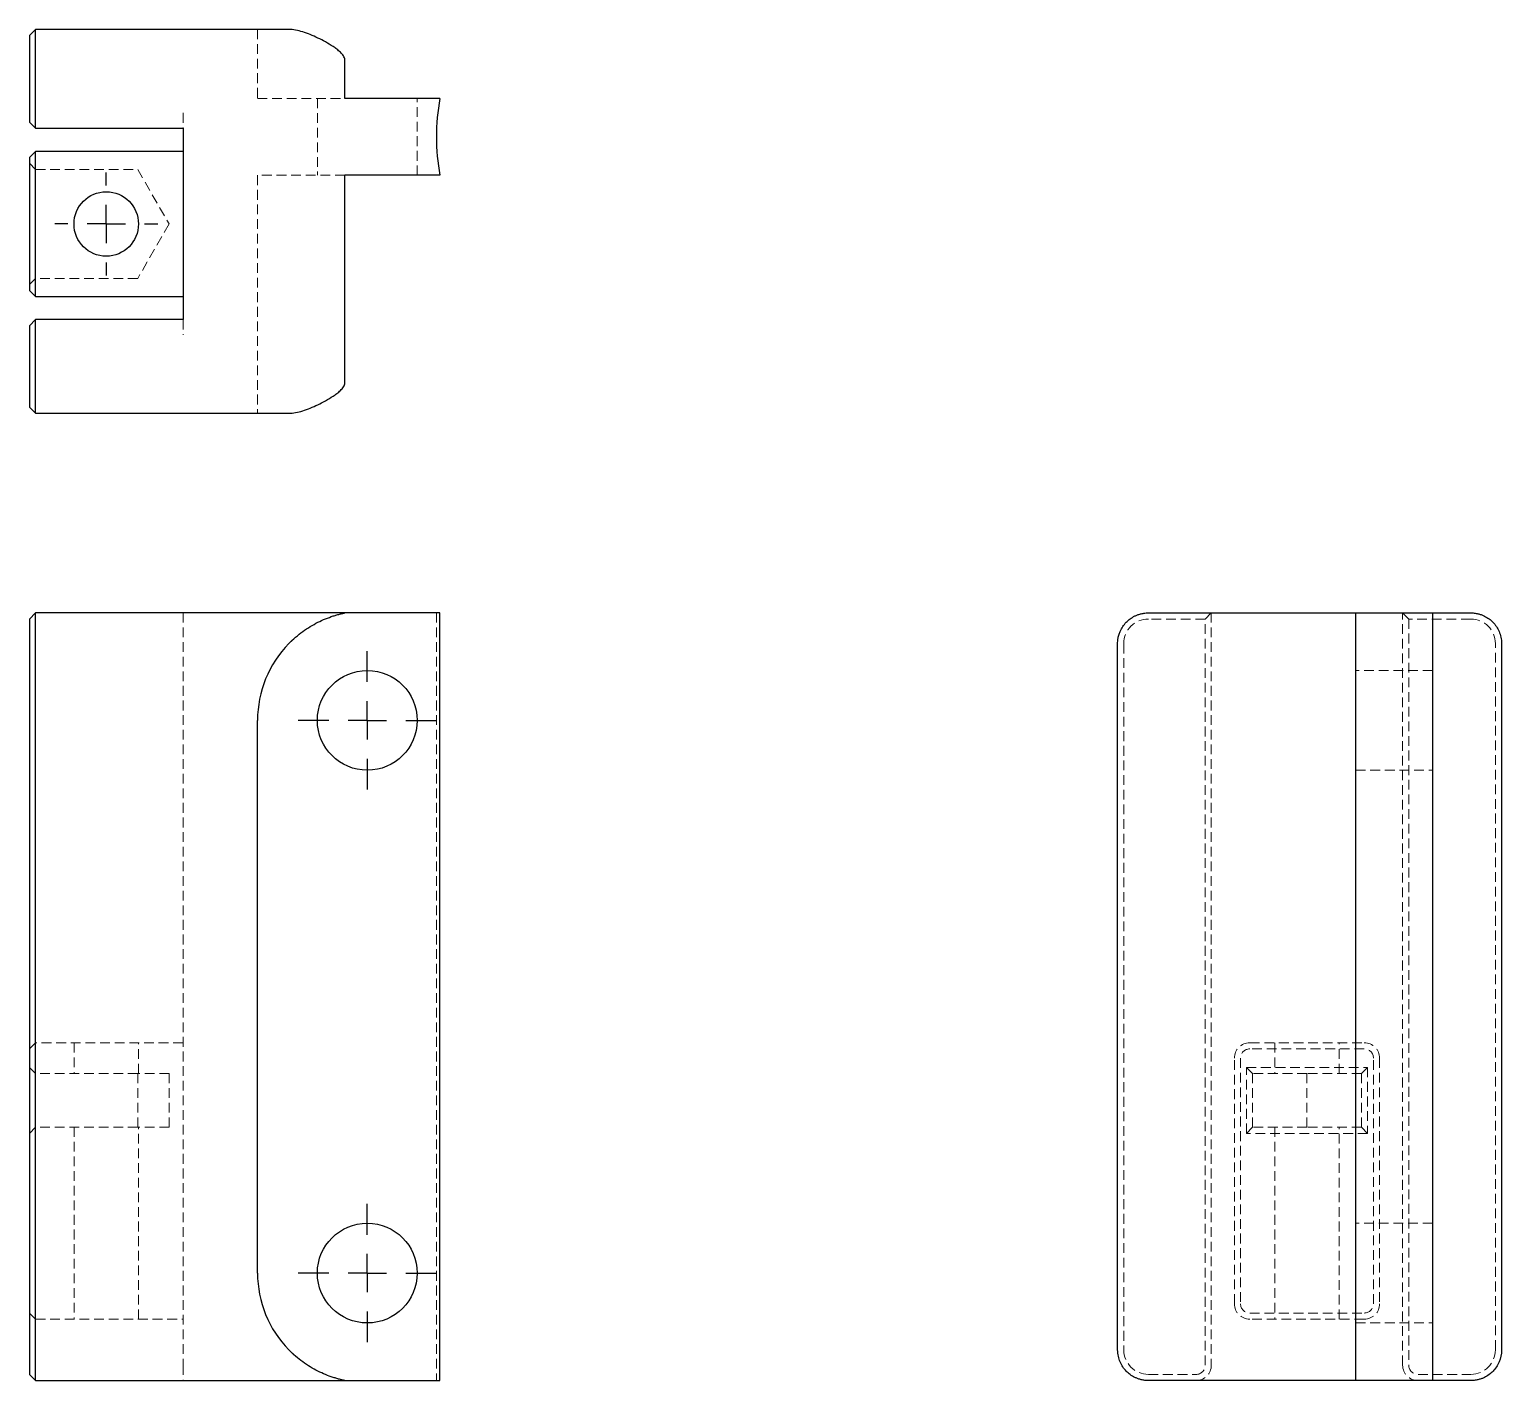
# Model space of a CAD drawing. Header units: millimetres. Extents: x 56 to 248, y 7 to 183.
import ezdxf

# ---------------------------------------------------------------- set-up
doc = ezdxf.new("R2010")
doc.units = ezdxf.units.MM
doc.linetypes.add('HIDDEN', pattern=[1.905, 1.27, -0.635])
doc.layers.add('10', color=7, linetype='Continuous')

# ---------------------------------------------------------------- blocks, each defined once
blk = doc.blocks.new('SW_CENTERMARKSYMBOL_0')
at = {"layer": '10', "color": 0}
for p, q in [((0, 5), (0, 9)), ((0, 0), (0, 2.5)), ((-5, 0), (-9, 0)), ((0, 0), (-2.5, 0)), ((0, 0), (0, -2.5)), ((0, 0), (2.5, 0)), ((5, 0), (9, 0)), ((0, -5), (0, -9))]:
    blk.add_line(p, q, dxfattribs=at)
blk = doc.blocks.new('SW_CENTERMARKSYMBOL_1')
at = {"layer": '10', "color": 0}
for p, q in [((0, 5), (0, 9)), ((0, 0), (0, 2.5)), ((-5, 0), (-9, 0)), ((0, 0), (-2.5, 0)), ((0, 0), (0, -2.5)), ((0, 0), (2.5, 0)), ((5, 0), (9, 0)), ((0, -5), (0, -9))]:
    blk.add_line(p, q, dxfattribs=at)
blk = doc.blocks.new('SW_CENTERMARKSYMBOL_2')
at = {"layer": '10', "color": 0}
for p, q in [((0, 5), (0, 6.7)), ((0, 0), (0, 2.5)), ((-5, 0), (-6.7, 0)), ((0, 0), (-2.5, 0)), ((0, 0), (0, -2.5)), ((0, 0), (2.5, 0)), ((5, 0), (6.7, 0)), ((0, -5), (0, -6.7))]:
    blk.add_line(p, q, dxfattribs=at)

msp = doc.modelspace()

# ---------------------------------------------------------------- linework, layer by layer
at = {"color": 7, "linetype": 'Continuous', "lineweight": 25}
for p, q in [((57.07, 183), (56.27, 182.2)), ((56.27, 182.2), (56.27, 179)), ((90.04, 183), (57.07, 183)), ((57.07, 179), (57.07, 183)), ((56.27, 179), (56.27, 170.92)), ((57.07, 170.12), (57.07, 179)), ((97.35, 174), (97.35, 179)), ((109.73, 174), (97.35, 174)), ((56.27, 170.92), (57.07, 170.12)), ((57.07, 170.12), (76.27, 170.12)), ((76.27, 170.12), (76.27, 145.2)), ((57.07, 167.12), (56.27, 166.32)), ((57.07, 165.12), (57.07, 167.12)), ((76.27, 167.12), (57.07, 167.12)), ((56.27, 166.32), (56.27, 165.12)), ((56.27, 165.12), (56.27, 150.2)), ((57.07, 150.2), (57.07, 165.12)), ((109.73, 164), (97.35, 164)), ((97.35, 137), (97.35, 164)), ((56.27, 150.2), (56.27, 149)), ((57.07, 148.2), (57.07, 150.2)), ((57.07, 148.2), (56.27, 149)), ((57.07, 148.2), (76.27, 148.2)), ((57.07, 145.2), (56.27, 144.4)), ((56.27, 144.4), (56.27, 137)), ((57.07, 137), (57.07, 145.2)), ((76.27, 145.2), (57.07, 145.2)), ((56.27, 137), (56.27, 133.8)), ((57.07, 133), (57.07, 137)), ((57.07, 133), (56.27, 133.8)), ((57.07, 133), (90.04, 133)), ((57.07, 107), (56.27, 106.2)), ((56.27, 106.2), (56.27, 103)), ((97.35, 107), (57.07, 107)), ((57.07, 103), (57.07, 107)), ((109.73, 107), (97.35, 107)), ((109.73, 7), (109.73, 107)), ((202, 107), (229, 107)), ((229, 7), (229, 107)), ((229, 107), (239, 107)), ((239, 107), (239, 7)), ((239, 107), (244, 107)), ((56.27, 103), (56.27, 11)), ((57.07, 11), (57.07, 103)), ((198, 93), (198, 103)), ((248, 103), (248, 93)), ((85.97, 21), (85.97, 93)), ((198, 21), (198, 93)), ((248, 93), (248, 21)), ((198, 11), (198, 21)), ((248, 21), (248, 11)), ((56.27, 11), (56.27, 7.8)), ((57.07, 7), (57.07, 11)), ((57.07, 7), (56.27, 7.8)), ((57.07, 7), (97.35, 7)), ((97.35, 7), (109.73, 7)), ((229, 7), (202, 7)), ((239, 7), (229, 7)), ((244, 7), (239, 7))]:
    msp.add_line(p, q, dxfattribs=at)
at = {"color": 7, "linetype": 'HIDDEN', "lineweight": 18}
for p, q in [((85.97, 183), (85.97, 174)), ((85.97, 174), (97.35, 174)), ((93.77, 174), (93.77, 164)), ((106.77, 164), (106.77, 174)), ((76.27, 172.12), (76.27, 170.12)), ((57.07, 164.76), (56.27, 165.56)), ((57.07, 164.76), (70.37, 164.76)), ((70.37, 164.76), (74.46, 157.66)), ((85.97, 164), (85.97, 133)), ((97.35, 164), (85.97, 164)), ((74.46, 157.66), (70.37, 150.56)), ((56.27, 149.76), (57.07, 150.56)), ((70.37, 150.56), (57.07, 150.56)), ((76.27, 145.2), (76.27, 143.2)), ((76.27, 107), (76.27, 9)), ((109.27, 107), (109.27, 7)), ((209.4, 106.2), (202, 106.2)), ((210.2, 107), (209.4, 106.2)), ((209.4, 9), (209.4, 106.2)), ((210.2, 107), (210.2, 9)), ((235.12, 9), (235.12, 107)), ((235.92, 106.2), (235.12, 107)), ((235.92, 106.2), (235.92, 9)), ((244, 106.2), (235.92, 106.2)), ((90.04, 103), (90.55, 103.49)), ((198.8, 103), (198.8, 11)), ((247.2, 11), (247.2, 103)), ((239, 99.5), (229, 99.5)), ((229, 86.5), (239, 86.5)), ((56.27, 50.2), (57.07, 51)), ((76.27, 51), (57.07, 51)), ((62.07, 51), (62.07, 47)), ((70.47, 47), (70.47, 51)), ((215.2, 51), (230.12, 51)), ((230.12, 50.2), (215.2, 50.2)), ((218.46, 51), (218.46, 47)), ((226.86, 47), (226.86, 51)), ((213.2, 17), (213.2, 49)), ((214, 49), (214, 17)), ((231.32, 17), (231.32, 49)), ((232.12, 49), (232.12, 17)), ((56.27, 47.8), (57.07, 47)), ((70.37, 47), (57.07, 47)), ((70.37, 47), (70.37, 40)), ((74.46, 47), (70.37, 47)), ((74.46, 47), (74.46, 40)), ((214.76, 47.8), (215.56, 47)), ((214.76, 39.2), (214.76, 47.8)), ((214.76, 47.8), (230.56, 47.8)), ((222.66, 47), (215.56, 47)), ((215.56, 47), (215.56, 40)), ((229.76, 47), (222.66, 47)), ((222.66, 47), (222.66, 40)), ((229.76, 47), (230.56, 47.8)), ((229.76, 47), (229.76, 40)), ((230.56, 47.8), (230.56, 39.2)), ((57.07, 40), (56.27, 39.2)), ((70.37, 40), (57.07, 40)), ((62.07, 40), (62.07, 15)), ((74.46, 40), (70.37, 40)), ((70.47, 15), (70.47, 40)), ((215.56, 40), (214.76, 39.2)), ((230.56, 39.2), (214.76, 39.2)), ((222.66, 40), (215.56, 40)), ((218.46, 40), (218.46, 15)), ((229.76, 40), (222.66, 40)), ((226.86, 15), (226.86, 40)), ((230.56, 39.2), (229.76, 40)), ((239, 27.5), (229, 27.5)), ((57.07, 15), (56.27, 15.8)), ((215.2, 15.8), (230.12, 15.8)), ((57.07, 15), (76.27, 15)), ((230.12, 15), (215.2, 15)), ((229, 14.5), (239, 14.5)), ((76.27, 9), (76.27, 7)), ((202, 7.8), (208.2, 7.8)), ((237.12, 7.8), (244, 7.8))]:
    msp.add_line(p, q, dxfattribs=at)
at = {"color": 7, "linetype": 'HIDDEN', "lineweight": 18, "flags": 128}
msp.add_lwpolyline([(90.89, 10.2), (90.87, 10.22), (90.04, 11)], dxfattribs=at)
at = {"color": 7, "linetype": 'Continuous', "lineweight": 25}
for centre, radius in [((66.27, 157.66), 4.2), ((100.27, 93), 6.5), ((100.27, 21), 6.5)]:
    msp.add_circle(centre, radius, dxfattribs=at)
for centre, radius, start, end in [((136.27, 169), 27, 169.3281, 190.6719), ((100.27, 93), 14.3, 135.6291, 180), ((100.27, 21), 14.3, 180, 224.3709)]:
    msp.add_arc(centre, radius, start, end, dxfattribs=at)
at = {"color": 7, "linetype": 'HIDDEN', "lineweight": 18}
for centre, radius, start, end in [((202, 103), 3.2, 90, 180), ((244, 103), 3.2, 0, 90), ((215.2, 49), 2, 90, 180), ((215.2, 49), 1.2, 90, 180), ((230.12, 49), 2, 0, 90), ((230.12, 49), 1.2, 0, 90), ((215.2, 17), 2, 180, 270), ((215.2, 17), 1.2, 180, 270), ((230.12, 17), 2, 270, 0), ((230.12, 17), 1.2, 270, 0), ((202, 11), 3.2, 180, 270), ((244, 11), 3.2, 270, 0), ((208.2, 9), 2, 270, 0), ((208.2, 9), 1.2, 270, 0), ((237.12, 9), 2, 180, 270), ((237.12, 9), 1.2, 180, 270)]:
    msp.add_arc(centre, radius, start, end, dxfattribs=at)
at = {"color": 7, "linetype": 'Continuous', "lineweight": 25}
for points, knots in [([(97.35, 179), (97.35, 179.21), (97.27, 179.4), (97.1, 179.66), (97.04, 179.74), (96.91, 179.89), (96.84, 179.96), (96.62, 180.17), (96.46, 180.3), (96.15, 180.54), (95.98, 180.65), (95.49, 180.98), (95.16, 181.18), (94.5, 181.55), (94.17, 181.72), (93.5, 182.04), (93.17, 182.19), (92.51, 182.46), (92.19, 182.58), (91.55, 182.77), (91.24, 182.85), (90.63, 182.97), (90.33, 183), (90.04, 183)], [0, 0, 0, 0, 0.0625, 0.0625, 0.09375, 0.09375, 0.125, 0.125, 0.1875, 0.1875, 0.25, 0.25, 0.375, 0.375, 0.5, 0.5, 0.625, 0.625, 0.75, 0.75, 0.875, 0.875, 1, 1, 1, 1]), ([(90.04, 133), (90.62, 133), (91.23, 133.12), (92.19, 133.42), (92.51, 133.54), (93.17, 133.81), (93.5, 133.95), (94.16, 134.27), (94.49, 134.45), (95.16, 134.82), (95.5, 135.02), (95.99, 135.35), (96.15, 135.46), (96.47, 135.7), (96.62, 135.83), (96.91, 136.11), (97.05, 136.26), (97.22, 136.51), (97.26, 136.6), (97.33, 136.79), (97.35, 136.9), (97.35, 137)], [0, 0, 0, 0, 0.25, 0.25, 0.375, 0.375, 0.5, 0.5, 0.625, 0.625, 0.75, 0.75, 0.8125, 0.8125, 0.875, 0.875, 0.9375, 0.9375, 0.96875, 0.96875, 1, 1, 1, 1]), ([(90.04, 103), (90.62, 103.59), (91.23, 104.11), (92.19, 104.81), (92.51, 105.02), (93.17, 105.42), (93.5, 105.6), (94.16, 105.94), (94.49, 106.09), (95.16, 106.36), (95.5, 106.48), (95.99, 106.65), (96.15, 106.7), (96.47, 106.79), (96.62, 106.83), (96.91, 106.9), (97.05, 106.93), (97.22, 106.97), (97.26, 106.98), (97.33, 107), (97.35, 107), (97.35, 107)], [0, 0, 0, 0, 0.25, 0.25, 0.375, 0.375, 0.5, 0.5, 0.625, 0.625, 0.75, 0.75, 0.8125, 0.8125, 0.875, 0.875, 0.9375, 0.9375, 0.96875, 0.96875, 1, 1, 1, 1]), ([(198, 103), (198, 103.59), (198.12, 104.11), (198.42, 104.81), (198.54, 105.02), (198.81, 105.42), (198.95, 105.6), (199.27, 105.94), (199.45, 106.09), (199.82, 106.36), (200.02, 106.48), (200.35, 106.65), (200.46, 106.7), (200.7, 106.79), (200.83, 106.83), (201.11, 106.9), (201.26, 106.93), (201.51, 106.97), (201.6, 106.98), (201.79, 107), (201.9, 107), (202, 107)], [0, 0, 0, 0, 0.25, 0.25, 0.375, 0.375, 0.5, 0.5, 0.625, 0.625, 0.75, 0.75, 0.8125, 0.8125, 0.875, 0.875, 0.9375, 0.9375, 0.96875, 0.96875, 1, 1, 1, 1]), ([(244, 107), (244.21, 107), (244.4, 106.98), (244.66, 106.95), (244.74, 106.93), (244.89, 106.9), (244.96, 106.88), (245.17, 106.83), (245.3, 106.79), (245.54, 106.69), (245.65, 106.64), (245.98, 106.48), (246.18, 106.36), (246.55, 106.09), (246.72, 105.94), (247.04, 105.61), (247.19, 105.42), (247.46, 105.02), (247.58, 104.81), (247.77, 104.35), (247.85, 104.1), (247.97, 103.57), (248, 103.29), (248, 103)], [0, 0, 0, 0, 0.0625, 0.0625, 0.09375, 0.09375, 0.125, 0.125, 0.1875, 0.1875, 0.25, 0.25, 0.375, 0.375, 0.5, 0.5, 0.625, 0.625, 0.75, 0.75, 0.875, 0.875, 1, 1, 1, 1]), ([(97.35, 7), (97.35, 7), (97.27, 7.02), (97.1, 7.05), (97.04, 7.07), (96.91, 7.1), (96.84, 7.12), (96.62, 7.17), (96.46, 7.21), (96.15, 7.31), (95.98, 7.36), (95.49, 7.52), (95.16, 7.64), (94.5, 7.91), (94.17, 8.06), (93.5, 8.39), (93.17, 8.58), (92.51, 8.98), (92.19, 9.19), (91.55, 9.65), (91.24, 9.9), (90.63, 10.43), (90.33, 10.71), (90.04, 11)], [0, 0, 0, 0, 0.0625, 0.0625, 0.09375, 0.09375, 0.125, 0.125, 0.1875, 0.1875, 0.25, 0.25, 0.375, 0.375, 0.5, 0.5, 0.625, 0.625, 0.75, 0.75, 0.875, 0.875, 1, 1, 1, 1]), ([(202, 7), (201.79, 7), (201.6, 7.02), (201.34, 7.05), (201.26, 7.07), (201.11, 7.1), (201.04, 7.12), (200.83, 7.17), (200.7, 7.21), (200.46, 7.31), (200.35, 7.36), (200.02, 7.52), (199.82, 7.64), (199.45, 7.91), (199.28, 8.06), (198.96, 8.39), (198.81, 8.58), (198.54, 8.98), (198.42, 9.19), (198.23, 9.65), (198.15, 9.9), (198.03, 10.43), (198, 10.71), (198, 11)], [0, 0, 0, 0, 0.0625, 0.0625, 0.09375, 0.09375, 0.125, 0.125, 0.1875, 0.1875, 0.25, 0.25, 0.375, 0.375, 0.5, 0.5, 0.625, 0.625, 0.75, 0.75, 0.875, 0.875, 1, 1, 1, 1]), ([(248, 11), (248, 10.41), (247.88, 9.89), (247.58, 9.19), (247.46, 8.98), (247.19, 8.58), (247.05, 8.4), (246.73, 8.06), (246.55, 7.91), (246.18, 7.64), (245.98, 7.52), (245.65, 7.35), (245.54, 7.3), (245.3, 7.21), (245.17, 7.17), (244.89, 7.1), (244.74, 7.07), (244.49, 7.03), (244.4, 7.02), (244.21, 7), (244.1, 7), (244, 7)], [0, 0, 0, 0, 0.25, 0.25, 0.375, 0.375, 0.5, 0.5, 0.625, 0.625, 0.75, 0.75, 0.8125, 0.8125, 0.875, 0.875, 0.9375, 0.9375, 0.96875, 0.96875, 1, 1, 1, 1])]:
    msp.add_open_spline(points, degree=3, knots=knots, dxfattribs=at)

# ---------------------------------------------------------------- block references
at = {"layer": '10'}
for name, p in [('SW_CENTERMARKSYMBOL_2', (66.27, 157.66)), ('SW_CENTERMARKSYMBOL_1', (100.27, 93)), ('SW_CENTERMARKSYMBOL_0', (100.27, 21))]:
    msp.add_blockref(name, p, dxfattribs=at)

doc.saveas('drawing.dxf')
